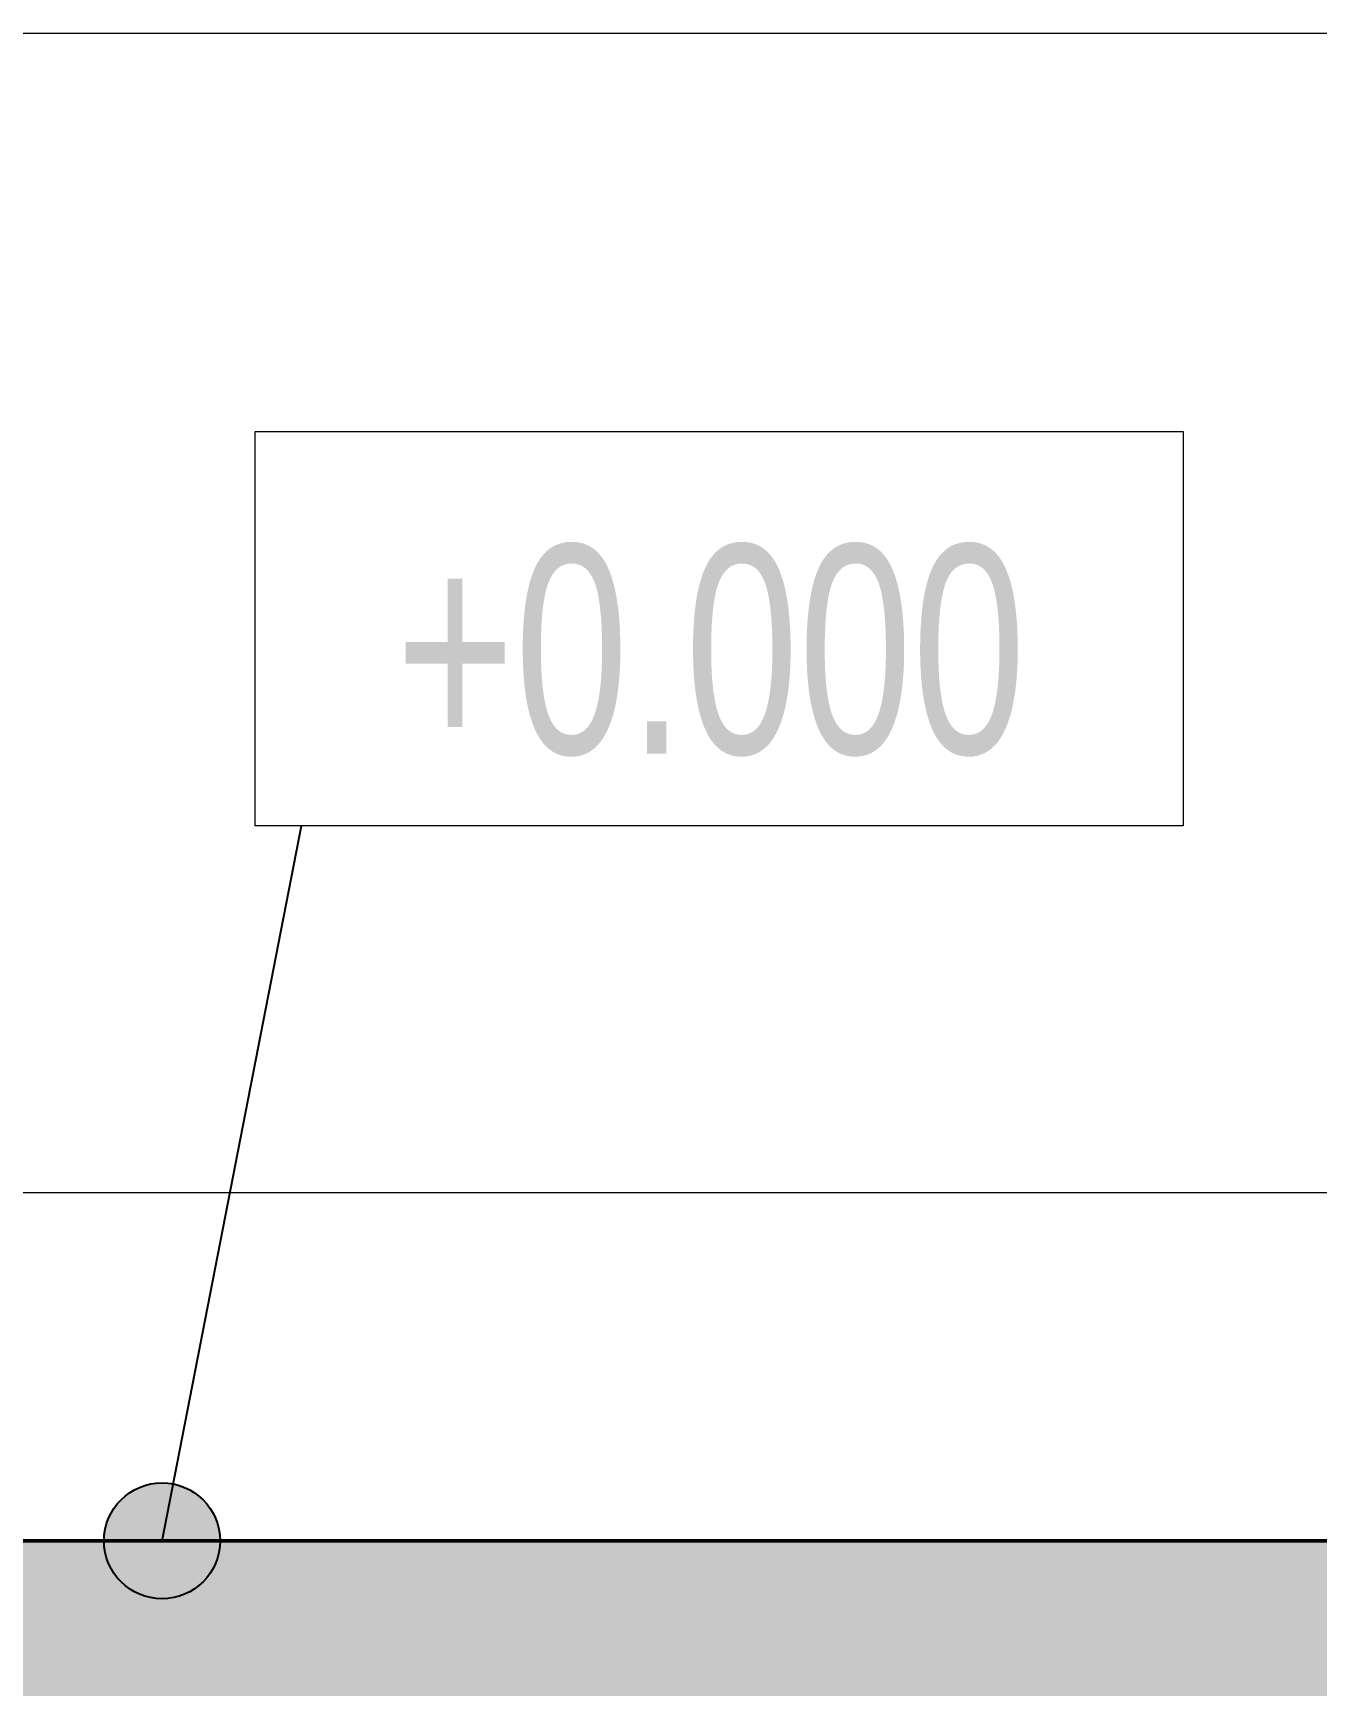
# Model space of a CAD drawing. Header units: millimetres. Extents: x 180139 to 245212, y -4005 to 9345.
# Drawn here: x 182256 to 183363, y -875 to 550 of the extents above; entities that cross this region are included whole.
import ezdxf

# ---------------------------------------------------------------- set-up
doc = ezdxf.new("R2010")
doc.units = ezdxf.units.MM
for name, pattern in [('IMPORT-DASHDOT', [11.176, 8.128, -1.524, 0, -1.524]), ('IMPORT-DASHED _2_', [9.652, 8.128, -1.524]), ('IMPORT-DĚLICÍ2 _2_', [15.875, 6.35, -3.175, 0, -3.175, 0, -3.175]), ('IMPORT-KANVBRDO', [20, 7, -6.5, 0, -6.5]), ('IMPORT-PHANTOM2', [14.732, 8.128, -1.524, 1.016, -1.524, 1.016, -1.524])]:
    doc.linetypes.add(name, pattern=pattern)
for name, color, linetype, lineweight, true_color in [('---1 - PBS PNP-1', 1, 'Continuous', 35, 0xff0000), ('00_pl_deštová voda oblast', 6, 'Continuous', 25, 0xff00ff), ('00_pL_hranice pozemku', 1, 'Continuous', 35, 0xff0000), ('00_pL_katastr', 150, 'Continuous', 9, 0x007fff), ('00_pL_katastr-1', 150, 'Continuous', 35, 0x007fff), ('00_pL_objekt', 1, 'Continuous', 50, 0xff0000), ('212_HK_situace_03_dwg-1', 40, 'Continuous', 9, 0xffbf00), ('hch kanal-3', 6, 'IMPORT-KANVBRDO', 9, 0xff00ff), ('hch oploceni-1', 7, 'IMPORT-DĚLICÍ2 _2_', 9, 0x00a5a5), ('hch teren-1', 7, 'Continuous', 9, 0x00a5a5), ('hch tok-1', 7, 'Continuous', 9, 0x00a5a5), ('hchrozvodi-1', 7, 'IMPORT-DĚLICÍ2 _2_', 9, 0x00a5a5), ('Kóty-1', 3, 'IMPORT-DASHED _2_', 9, 0x00ff00), ('man_ plochy-1', 3, 'IMPORT-DASHED _2_', 9, 0x00ff00), ('Obrys', 2, 'Continuous', 9, 0xffff00), ('Obrys-1', 5, 'Continuous', 9, 0x0000ff), ('Obrys-2', 5, 'IMPORT-DASHDOT', 9, 0x0000ff), ('PDF7_0V_popis-vodovod-ostatní', 9, 'Continuous', 9, 0x808080), ('PDF7_36', 9, 'Continuous', 9, 0x808080), ('PDF7_bod-vyska', 7, 'Continuous', 9, 0x7f5f00), ('PDF7_GASNET PLYN STŘEDOTLAK', 9, 'Continuous', 9, 0x808080), ('PDF7_GASNET PLYN STŘEDOTLAK OCHRANNĚ PÁSMO', 7, 'Continuous', 9, 0xa5a552), ('PDF7_GP Budovy', 7, 'Continuous', 9, 0x260000), ('PDF7_GP Hraniční linie', 7, 'Continuous', 9, 0x0052a5), ('PDF7_GP Kanalizační objekty', 30, 'Continuous', 9, 0xff7f00), ('PDF7_GP Plotové linie', 7, 'Continuous', 9, 0x0052a5), ('PDF7_GP Výšky bodů', 7, 'Continuous', 9, 0x0052a5), ('PDF7_ISS CETIN Nadzemní sítě', 9, 'Continuous', 9, 0x808080), ('PDF7_ISS CETIN Zaměřené a kótované vnitřní STP', 9, 'Continuous', 9, 0x808080), ('PDF7_ISS DEŠŤOVÁ KANALIZACE', 9, 'Continuous', 9, 0x808080), ('PDF7_ISS KRÁLOVÉHRADECKÁ PROVOZNÍ SPLAŠKOVÁ KANALIZACE', 9, 'Continuous', 9, 0x808080), ('PDF7_ISS KRÁLOVÉHRADECKÁ PROVOZNÍ VODOVOD HL ŘAD', 9, 'Continuous', 9, 0x808080), ('PDF7_ISS TECHNICKÉ SLUŽBY HK VO', 9, 'Continuous', 9, 0x808080), ('PDF7_ISS ČEZ DISTRIBUCE NN', 9, 'Continuous', 9, 0x808080), ('PDF7_ISS ČEZ DISTRIBUCE VN PODZEMNÍ', 9, 'Continuous', 9, 0x808080), ('PDF7_Pouchov_726559$0$23700', 7, 'Continuous', 9, 0x52a5a5), ('PDF7_Slezské Předměstí_646971$0$21900', 7, 'Continuous', 9, 0x002600), ('PDF7_Slezské Předměstí_646971$0$23700', 9, 'Continuous', 9, 0x808080), ('zed-1', 5, 'Continuous', 9, 0x0000ff), ('zed-2', 5, 'IMPORT-DASHDOT', 9, 0x0000ff), ('ZTI-DPS-armatury', 200, 'Continuous', 50, 0xbf00ff), ('ZTI-DPS-potr_pozarni-1', 20, 'Continuous', 50, 0xff3f00), ('ZTI-DPS-potr_studena-1', 4, 'Continuous', 50, 0x00ffff)]:
    doc.layers.add(name, color=color, linetype=linetype, lineweight=lineweight, true_color=true_color)
for name, color, linetype, lineweight in [('0-2', 7, 'Continuous', 9), ('00_pL_KOTY', 7, 'Continuous', 9), ('00_pl_rozhrani ploch', 7, 'Continuous', 18), ('00_pL_stavajici objekty', 7, 'Continuous', 50), ('2966-1_navrh dispozice stroju-HK_02_dwg-1', 7, 'Continuous', 9), ('2966-1_navrh dispozice stroju-HK_dwg-1', 7, 'Continuous', 9), ('A-FLOR-1', 7, 'Continuous', 35), ('A-FLOR-PATT-1', 7, 'Continuous', 9), ('A-WALL', 7, 'Continuous', 9), ('G-ANNO-DIMS', 7, 'Continuous', 9), ('G-ANNO-DIMS-1', 7, 'Continuous', 25), ('HK_TEREN_SESAZENI_dwg-1', 7, 'Continuous', 9), ('Kóty', 7, 'Continuous', 9), ('man_ plochy', 7, 'Continuous', 9), ('Obrys-4', 7, 'IMPORT-PHANTOM2', 9), ('PDF4_Geometry', 7, 'Continuous', 9), ('PDF7_ctv-sit', 7, 'Continuous', 9)]:
    doc.layers.add(name, color=color, linetype=linetype, lineweight=lineweight)
doc.styles.add('Arial_2', font='arial.ttf', dxfattribs={"width": 0.7, "height": 180})

# ---------------------------------------------------------------- blocks, each defined once
blk = doc.blocks.new('2966-1_navrh dispozice stroju-HK_dwg-867852-A')
at = {"layer": 'Kóty'}
blk.add_line((181940.7, -750), (198730.7, -750), dxfattribs=at)
at = {"layer": 'Kóty-1'}
blk.add_line((188482.8, -750), (181965.7, -750), dxfattribs=at)
at = {"layer": 'Obrys'}
for p, q in [((203519.7, -750), (180140.5, -750)), ((182165.7, -750), (188282.8, -750))]:
    blk.add_line(p, q, dxfattribs=at)
at = {"layer": 'Obrys-1'}
for p in [(199905.7, -750), (199585.7, -750)]:
    blk.add_line(p, (181365.7, -750), dxfattribs=at)
at = {"layer": 'Obrys-2'}
blk.add_line((180365.7, -750), (192305.7, -750), dxfattribs=at)
blk = doc.blocks.new('2966-1_navrh dispozice stroju-HK_02_dwg_SE1126-904156-A')
at = {"layer": '0-2'}
for p, q in [((183188.8, -750), (183192.8, -750)), ((183192.8, -750), (183198.6, -750)), ((183198.6, -750), (183202.5, -750)), ((183202.5, -750), (183203.5, -750)), ((183203.5, -750), (183212.1, -750)), ((183212.1, -750), (183213.1, -750)), ((183213.1, -750), (183217, -750)), ((183217, -750), (183260.6, -750)), ((183260.6, -750), (183264.5, -750)), ((183264.5, -750), (183265.5, -750)), ((183265.5, -750), (183274.1, -750)), ((183274.1, -750), (183275.1, -750)), ((183275.1, -750), (183279, -750)), ((183279, -750), (183284.8, -750)), ((183284.8, -750), (183288.8, -750))]:
    blk.add_line(p, q, dxfattribs=at)
blk = doc.blocks.new('2966-1_navrh dispozice stroju-HK_02_dwg__X1438-904625-A')
at = {"layer": '0-2'}
for p, q in [((182866.5, -750), (182869.5, -750)), ((182866.5, -750), (182869.5, -750)), ((182866.5, -750), (182869.5, -750)), ((182866.5, -750), (182869.5, -750)), ((182868.9, -750), (182871, -750)), ((182873.4, -750), (182875.5, -750)), ((182877.9, -750), (182880, -750)), ((182882.4, -750), (182884.5, -750)), ((182886.8, -750), (182889, -750)), ((182891.3, -750), (182893.5, -750)), ((182896.8, -750), (182899.8, -750)), ((182898.6, -750), (182901.6, -750)), ((182905.7, -750), (182908.7, -750)), ((182907.5, -750), (182910.5, -750)), ((182914.7, -750), (182917.7, -750)), ((182916.5, -750), (182919.5, -750)), ((182923.7, -750), (182926.7, -750)), ((182925.5, -750), (182928.6, -750)), ((182931.1, -750), (182933.2, -750)), ((182935.6, -750), (182937.7, -750)), ((182940.1, -750), (182942.2, -750)), ((182944.6, -750), (182946.7, -750)), ((182949.1, -750), (182951.2, -750)), ((182953.5, -750), (182955.7, -750)), ((182954.4, -750), (182957.5, -750)), ((182954.5, -750), (182957.5, -750)), ((182954.5, -750), (182957.5, -750)), ((182954.5, -750), (182957.5, -750))]:
    blk.add_line(p, q, dxfattribs=at)
blk = doc.blocks.new('2966-1_navrh dispozice stroju-HK_02_dwg__X1439-904626-A')
at = {"layer": '0-2'}
for p, q in [((182862, -750), (182870, -750)), ((182862, -750), (182866, -750)), ((182862, -750), (182866, -750)), ((182862, -750), (182866, -750)), ((182862, -750), (182866, -750)), ((182862, -750), (182870, -750)), ((182862.2, -750), (182866, -750)), ((182862.4, -750), (182864.1, -750)), ((182862.5, -750), (182866, -750)), ((182863.9, -750), (182867.4, -750)), ((182866, -750), (182869.8, -750)), ((182866, -750), (182869.9, -750)), ((182869.6, -750), (182873.3, -750)), ((182872.4, -750), (182875.7, -750)), ((182874.7, -750), (182878.5, -750)), ((182876.3, -750), (182880.3, -750)), ((182883.5, -750), (182891.5, -750)), ((182885.3, -750), (182888.5, -750)), ((182890.3, -750), (182894.3, -750)), ((182896.5, -750), (182900.5, -750)), ((182899.3, -750), (182903.3, -750)), ((182905.5, -750), (182909.5, -750)), ((182908.3, -750), (182912.3, -750)), ((182914.5, -750), (182918.5, -750)), ((182917.2, -750), (182921.2, -750)), ((182923.4, -750), (182927.4, -750)), ((182926.2, -750), (182930.2, -750)), ((182932.4, -750), (182935.8, -750)), ((182935.8, -750), (182937.2, -750)), ((182937.4, -750), (182941.4, -750)), ((182939.2, -750), (182943.2, -750)), ((182946.4, -750), (182954.4, -750)), ((182947.9, -750), (182950.9, -750)), ((182953.2, -750), (182957.2, -750)), ((182954, -750), (182958, -750)), ((182954, -750), (182958, -750)), ((182954.8, -750), (182958, -750)), ((182955.2, -750), (182958.2, -750)), ((182957.9, -750), (182962, -750)), ((182958, -750), (182961.4, -750)), ((182958, -750), (182962, -750)), ((182958, -750), (182962, -750)), ((182958, -750), (182962, -750)), ((182958, -750), (182962, -750)), ((182958, -750), (182962, -750)), ((182958.6, -750), (182961.9, -750)), ((182960, -750), (182961.4, -750))]:
    blk.add_line(p, q, dxfattribs=at)
blk = doc.blocks.new('2966-1_navrh dispozice stroju-HK_02_dwg-876232-A')
at = {"layer": '0-2'}
for p, q in [((182866, -750), (182862, -750)), ((182865.2, -750), (182862, -750)), ((182865.2, -750), (182862, -750)), ((182865.2, -750), (182862, -750)), ((182865.2, -750), (182862, -750)), ((182866, -750), (182862, -750)), ((182866, -750), (182865.2, -750)), ((182866, -750), (182865.2, -750)), ((182866, -750), (182865.2, -750)), ((182866, -750), (182865.2, -750)), ((182867, -750), (182866, -750)), ((182866.8, -750), (182866, -750)), ((182866.8, -750), (182866, -750)), ((182866.8, -750), (182866, -750)), ((182866.8, -750), (182866, -750)), ((182867, -750), (182866, -750)), ((182866, -750), (182871.8, -750)), ((182871.8, -750), (182866, -750)), ((182867.6, -750), (182866.5, -750)), ((182867.6, -750), (182866.5, -750)), ((182870, -750), (182866.8, -750)), ((182870, -750), (182866.8, -750)), ((182870, -750), (182866.8, -750)), ((182870, -750), (182866.8, -750)), ((182871, -750), (182867, -750)), ((182867, -750), (182871, -750)), ((182867.6, -750), (182891.9, -750)), ((182891.9, -750), (182867.6, -750)), ((182870.6, -750), (182869.5, -750)), ((182870.6, -750), (182869.5, -750)), ((182870.6, -750), (182893.2, -750)), ((182893.2, -750), (182870.6, -750)), ((182872, -750), (182871, -750)), ((182872, -750), (182871, -750)), ((182875.7, -750), (182871.8, -750)), ((182875.7, -750), (182871.8, -750)), ((182875.9, -750), (182872, -750)), ((182875.9, -750), (182872, -750)), ((182886.5, -750), (182875.5, -750)), ((182886.5, -750), (182875.5, -750)), ((182886.5, -750), (182875.5, -750)), ((182886.5, -750), (182875.5, -750)), ((182876.7, -750), (182875.7, -750)), ((182876.7, -750), (182875.7, -750)), ((182886, -750), (182875.9, -750)), ((182875.9, -750), (182886, -750)), ((182885.3, -750), (182876.7, -750)), ((182876.7, -750), (182885.3, -750)), ((182886.2, -750), (182885.3, -750)), ((182886.2, -750), (182885.3, -750)), ((182889.9, -750), (182886, -750)), ((182889.9, -750), (182886, -750)), ((182890.2, -750), (182886.2, -750)), ((182890.2, -750), (182886.2, -750)), ((182890.9, -750), (182889.9, -750)), ((182890.9, -750), (182889.9, -750)), ((182933.8, -750), (182890.2, -750)), ((182890.2, -750), (182933.8, -750)), ((182933, -750), (182890.9, -750)), ((182890.9, -750), (182933, -750)), ((182894.8, -750), (182891.9, -750)), ((182894.8, -750), (182891.9, -750)), ((182896, -750), (182893.2, -750)), ((182896, -750), (182893.2, -750)), ((182894.8, -750), (182929.1, -750)), ((182929.1, -750), (182894.8, -750)), ((182896, -750), (182927.9, -750)), ((182927.9, -750), (182896, -750)), ((182919, -750), (182905, -750)), ((182919, -750), (182905, -750)), ((182919, -750), (182905, -750)), ((182930.7, -750), (182927.9, -750)), ((182930.7, -750), (182927.9, -750)), ((182932, -750), (182929.1, -750)), ((182932, -750), (182929.1, -750)), ((182930.7, -750), (182953.3, -750)), ((182953.3, -750), (182930.7, -750)), ((182956.3, -750), (182932, -750)), ((182932, -750), (182956.3, -750)), ((182934, -750), (182933, -750)), ((182934, -750), (182933, -750)), ((182937.7, -750), (182933.8, -750)), ((182937.7, -750), (182933.8, -750)), ((182937.9, -750), (182934, -750)), ((182937.9, -750), (182934, -750)), ((182948.5, -750), (182937.5, -750)), ((182948.5, -750), (182937.5, -750)), ((182948.5, -750), (182937.5, -750)), ((182948.5, -750), (182937.5, -750)), ((182938.7, -750), (182937.7, -750)), ((182938.7, -750), (182937.7, -750)), ((182948, -750), (182937.9, -750)), ((182937.9, -750), (182948, -750)), ((182947.3, -750), (182938.7, -750)), ((182938.7, -750), (182947.3, -750)), ((182948.2, -750), (182947.3, -750)), ((182948.2, -750), (182947.3, -750)), ((182951.9, -750), (182948, -750)), ((182951.9, -750), (182948, -750)), ((182952.2, -750), (182948.2, -750)), ((182952.2, -750), (182948.2, -750)), ((182952.9, -750), (182951.9, -750)), ((182952.9, -750), (182951.9, -750)), ((182958, -750), (182952.2, -750)), ((182952.2, -750), (182958, -750)), ((182957, -750), (182952.9, -750)), ((182952.9, -750), (182957, -750)), ((182954.5, -750), (182953.3, -750)), ((182954.5, -750), (182953.3, -750)), ((182957.2, -750), (182954, -750)), ((182957.2, -750), (182954, -750)), ((182957.2, -750), (182954, -750)), ((182957.2, -750), (182954, -750)), ((182957.5, -750), (182956.3, -750)), ((182957.5, -750), (182956.3, -750)), ((182958, -750), (182957, -750)), ((182958, -750), (182957, -750)), ((182958, -750), (182957.2, -750)), ((182958, -750), (182957.2, -750)), ((182958, -750), (182957.2, -750)), ((182958, -750), (182957.2, -750)), ((182962, -750), (182958, -750)), ((182958.8, -750), (182958, -750)), ((182958.8, -750), (182958, -750)), ((182958.8, -750), (182958, -750)), ((182958.8, -750), (182958, -750)), ((182962, -750), (182958, -750)), ((182962, -750), (182958.8, -750)), ((182962, -750), (182958.8, -750)), ((182962, -750), (182958.8, -750)), ((182962, -750), (182958.8, -750))]:
    blk.add_line(p, q, dxfattribs=at)
at = {"layer": '0-2', "flags": 128}
for points in [[(182862, -750), (182867, -750), (182957, -750), (182962, -750)], [(182962, -750), (182957, -750), (182867, -750), (182862, -750)]]:
    blk.add_lwpolyline(points, dxfattribs=at)
at = {"layer": 'Kóty'}
blk.add_line((182162.8, -750), (198952.8, -750), dxfattribs=at)
blk.add_line((182162.8, -750), (198952.8, -750), dxfattribs=at)
at = {"layer": 'Kóty-1'}
for p, q in [((188705, -750), (182187.8, -750)), ((182187.8, -750), (188705, -750))]:
    blk.add_line(p, q, dxfattribs=at)
at = {"layer": 'man_ plochy'}
blk.add_line((182387.8, -750), (188505, -750), dxfattribs=at)
at = {"layer": 'man_ plochy-1'}
blk.add_line((188705, -750), (182187.8, -750), dxfattribs=at)
at = {"layer": 'Obrys'}
for p, q in [((180140.5, -750), (203741.8, -750)), ((203741.8, -750), (180140.5, -750)), ((184274.1, -750), (182387.8, -750)), ((182387.8, -750), (188505, -750))]:
    blk.add_line(p, q, dxfattribs=at)
at = {"layer": 'Obrys-1'}
for p, q in [((181587.8, -750), (200127.8, -750)), ((200127.8, -750), (181587.8, -750)), ((199807.8, -750), (181587.8, -750))]:
    blk.add_line(p, q, dxfattribs=at)
at = {"layer": 'Obrys-1', "flags": 128}
blk.add_lwpolyline([(199802.8, -750), (181587.8, -750), (180987.8, -750)], dxfattribs=at)
at = {"layer": 'Obrys-2'}
for p, q in [((180587.8, -750), (192527.8, -750)), ((180587.8, -750), (183267.8, -750)), ((181287.8, -750), (186787.8, -750))]:
    blk.add_line(p, q, dxfattribs=at)
at = {"layer": 'Obrys-4'}
blk.add_line((182912, -750), (184537, -750), dxfattribs=at)
at = {"layer": 'zed-1'}
blk.add_line((181587.8, -750), (200127.8, -750), dxfattribs=at)
at = {"layer": 'zed-1', "flags": 128}
blk.add_lwpolyline([(180987.8, -750), (181587.8, -750), (199807.8, -750)], dxfattribs=at)
at = {"layer": 'zed-2'}
blk.add_line((180587.8, -750), (192527.8, -750), dxfattribs=at)
for name in ['2966-1_navrh dispozice stroju-HK_02_dwg__X1439-904626-A', '2966-1_navrh dispozice stroju-HK_02_dwg__X1438-904625-A', '2966-1_navrh dispozice stroju-HK_02_dwg_SE1126-904156-A']:
    blk.add_blockref(name, (0, 0))
blk = doc.blocks.new('212_HK_situace_03_dwg__U44-904827-A')
at = {"layer": 'ZTI-DPS-armatury'}
blk.add_hatch(color=256, dxfattribs=at).paths.add_polyline_path([(182621.8, -750), (182482.1, -750), (182622.2, -750)])
for p, q in [((181522.3, -750), (181447.3, -750)), ((181459.4, -750), (181509.4, -750)), ((181484.7, -750), (181484.4, -750)), ((181522.3, -750), (181747.3, -750)), ((181660.3, -750), (181683.3, -750)), ((182032.3, -750), (181922.3, -750)), ((182032.3, -750), (182132.3, -750)), ((182039, -750), (182065.3, -750)), ((182207.3, -750), (182307.3, -750)), ((182382.3, -750), (182307.3, -750)), ((182319.4, -750), (182369.4, -750)), ((182344.6, -750), (182344.4, -750)), ((182371.8, -750), (182407.3, -750)), ((182382.3, -750), (182482.3, -750)), ((182621.8, -750), (182482.1, -750)), ((182482.1, -750), (182622.2, -750)), ((182552.2, -750), (182722, -750)), ((182622.2, -750), (182621.8, -750)), ((182797, -750), (182722, -750)), ((182734.1, -750), (182784.1, -750)), ((182759.3, -750), (182759.1, -750)), ((182786.5, -750), (182822, -750))]:
    blk.add_line(p, q, dxfattribs=at)
at = {"layer": 'ZTI-DPS-armatury', "flags": 128}
for points in [[(181622.3, -750), (181660.3, -750), (181637.2, -750)], [(181822.3, -750), (181747.2, -750), (181747.5, -750), (181822.3, -750), (181922.3, -750)], [(181889.3, -750), (182065.3, -750), (182021.2, -750)], [(182622.2, -750), (182482.1, -750), (182621.8, -750), (182622.2, -750), (182482.5, -750), (182482.1, -750)]]:
    blk.add_lwpolyline(points, dxfattribs=at)
blk.add_lwpolyline([(182207.5, -750), (182207.2, -750), (182132.3, -750)], close=True, dxfattribs=at)
blk = doc.blocks.new('212_HK_situace_03_dwg-886969-A')
at = {"layer": '---1 - PBS PNP-1'}
blk.add_line((184098, -750), (180418.4, -750), dxfattribs=at)
at = {"layer": '00_pl_deštová voda oblast'}
for p, q in [((180140.5, -750), (184243.1, -750)), ((200043.4, -750), (180549.2, -750)), ((180557.3, -750), (200147.3, -750))]:
    blk.add_line(p, q, dxfattribs=at)
at = {"layer": '00_pl_deštová voda oblast', "flags": 128}
blk.add_lwpolyline([(200045.5, -750), (200045.1, -750), (180445.2, -750)], dxfattribs=at)
at = {"layer": '00_pL_hranice pozemku', "flags": 128}
blk.add_lwpolyline([(180140.5, -750), (190825.3, -750), (190825.2, -750), (200517.2, -750), (200432.6, -750), (204645.4, -750)], dxfattribs=at)
at = {"layer": '00_pL_katastr'}
blk.add_line((180140.5, -750), (187547.7, -750), dxfattribs=at)
at = {"layer": '00_pL_katastr', "flags": 128}
blk.add_lwpolyline([(180140.5, -750), (184793.1, -750), (182600.5, -750), (180140.5, -750)], dxfattribs=at)
blk.add_lwpolyline([(184793.1, -750), (200400.1, -750), (198207.5, -750), (182600.5, -750)], close=True, dxfattribs=at)
at = {"layer": '00_pL_katastr-1'}
for p, q in [((180140.5, -750), (204645.4, -750)), ((180140.5, -750), (204645.4, -750)), ((180140.5, -750), (204645.4, -750)), ((204645.4, -750), (180140.5, -750)), ((180140.5, -750), (194306.1, -750)), ((180140.5, -750), (191144.3, -750)), ((204645.4, -750), (180140.5, -750)), ((184245.8, -750), (180140.5, -750))]:
    blk.add_line(p, q, dxfattribs=at)
at = {"layer": '00_pL_katastr-1', "flags": 128}
for points in [[(180140.5, -750), (180387, -750), (190827.9, -750), (199063.2, -750), (204645.4, -750)], [(180140.5, -750), (183088.2, -750), (185047, -750), (184719.3, -750), (181494.6, -750)], [(180140.5, -750), (189670, -750), (187547.7, -750), (203518.5, -750), (196394.9, -750), (180140.5, -750)], [(204645.4, -750), (186983.6, -750), (187223.2, -750), (180140.5, -750)], [(180140.5, -750), (185852.7, -750), (188324, -750), (200935.3, -750), (204645.4, -750)], [(180140.5, -750), (194666.6, -750), (198047.6, -750), (202800.4, -750), (196394.9, -750), (196349.3, -750), (193555.8, -750), (180140.5, -750)], [(180140.5, -750), (185608.4, -750), (190751.4, -750), (190749.7, -750), (194726.1, -750), (196002.9, -750), (200511.7, -750), (200463.8, -750), (200417.6, -750), (204645.4, -750)]]:
    blk.add_lwpolyline(points, dxfattribs=at)
blk.add_lwpolyline([(195945.8, -750), (182563.5, -750), (182545.9, -750), (195925.9, -750)], close=True, dxfattribs=at)
at = {"layer": '00_pL_KOTY', "flags": 128}
for points in [[(180140.5, -750), (181006.2, -750), (182550.8, -750), (180140.5, -750)], [(181213.3, -750), (184453.4, -750), (183700.3, -750)]]:
    blk.add_lwpolyline(points, dxfattribs=at)
at = {"layer": '00_pL_objekt', "flags": 128}
blk.add_lwpolyline([(200150.6, -750), (200158.4, -750), (180848.5, -750)], dxfattribs=at)
at = {"layer": '00_pl_rozhrani ploch'}
blk.add_line((180140.5, -750), (184878.1, -750), dxfattribs=at)
at = {"layer": '00_pL_stavajici objekty'}
blk.add_line((180140.5, -750), (204645.4, -750), dxfattribs=at)
at = {"layer": '00_pL_stavajici objekty', "flags": 128}
for points in [[(204645.4, -750), (186930.3, -750), (187170, -750), (180140.5, -750)], [(184775.6, -750), (185106.2, -750), (183178.7, -750), (180140.5, -750)], [(180140.5, -750), (181585.2, -750), (184775.6, -750)]]:
    blk.add_lwpolyline(points, dxfattribs=at)
blk.add_lwpolyline([(195918, -750), (182558.4, -750), (182570, -750), (195929.6, -750)], close=True, dxfattribs=at)
at = {"layer": 'PDF4_Geometry'}
for p, q in [((204645.4, -750), (180140.5, -750)), ((180140.5, -750), (204645.4, -750)), ((180140.5, -750), (204645.4, -750)), ((180140.5, -750), (194252.8, -750)), ((180140.5, -750), (191091, -750)), ((204645.4, -750), (180140.5, -750)), ((184192.5, -750), (180140.5, -750))]:
    blk.add_line(p, q, dxfattribs=at)
at = {"layer": 'PDF4_Geometry', "flags": 128}
for points in [[(180140.5, -750), (187494.4, -750), (203465.2, -750), (196341.6, -750), (180140.5, -750)], [(180140.5, -750), (189616.7, -750), (187494.4, -750)], [(180140.5, -750), (193502.6, -750), (196296, -750), (196341.6, -750), (202747.1, -750), (197994.3, -750), (194613.3, -750), (180140.5, -750)], [(180140.5, -750), (184739.8, -750), (182547.2, -750), (180140.5, -750)]]:
    blk.add_lwpolyline(points, dxfattribs=at)
blk.add_lwpolyline([(184739.8, -750), (200346.9, -750), (198154.3, -750), (182547.2, -750)], close=True, dxfattribs=at)
at = {"layer": 'PDF7_0V_popis-vodovod-ostatní', "flags": 128}
blk.add_lwpolyline([(191220.8, -750), (191221.4, -750), (180140.5, -750)], dxfattribs=at)
at = {"layer": 'PDF7_36', "flags": 128}
blk.add_lwpolyline([(180633.6, -750), (182561.2, -750)], close=True, dxfattribs=at)
at = {"layer": 'PDF7_bod-vyska', "flags": 128}
for points in [[(182317.5, -750), (181852.1, -750), (181852.3, -750), (182250.9, -750)], [(183048.1, -750), (182782.3, -750), (182915.4, -750), (182981.8, -750), (183048.2, -750), (183181.2, -750), (183314.1, -750), (183380.6, -750), (183447.1, -750), (183447.1, -750), (183447.1, -750), (183380.7, -750), (183314.2, -750), (183181.3, -750), (183114.9, -750), (183048.4, -750)]]:
    blk.add_lwpolyline(points, dxfattribs=at)
at = {"layer": 'PDF7_ctv-sit'}
for p, q in [((181321.3, -750), (182849.6, -750)), ((181453.8, -750), (182717.1, -750))]:
    blk.add_line(p, q, dxfattribs=at)
at = {"layer": 'PDF7_GASNET PLYN STŘEDOTLAK', "flags": 128}
for points in [[(182385.3, -750), (182185.9, -750), (182186, -750), (181787.2, -750), (181787.1, -750), (181587.7, -750), (181787.1, -750), (181787.2, -750), (182186, -750), (182185.9, -750)], [(182586.9, -750), (183384.5, -750)], [(183581.7, -750), (182784.1, -750)]]:
    blk.add_lwpolyline(points, close=True, dxfattribs=at)
at = {"layer": 'PDF7_GASNET PLYN STŘEDOTLAK OCHRANNĚ PÁSMO', "flags": 128}
for points in [[(182387.1, -750), (182121.3, -750)], [(182121.9, -750), (182321.3, -750)], [(182186.3, -750), (182385.7, -750)], [(182517.9, -750), (182318.5, -750)], [(182387.8, -750), (182653.7, -750)], [(182653, -750), (182453.6, -750)], [(182518.6, -750), (182718, -750)], [(182783.8, -750), (182584.4, -750)], [(182720.1, -750), (182919.5, -750)], [(182784.4, -750), (182983.8, -750)], [(182985.3, -750), (182785.9, -750)], [(183116.1, -750), (182916.7, -750)], [(183251.2, -750), (183051.8, -750)], [(183052.4, -750), (183251.8, -750)], [(183116.8, -750), (183316.2, -750)], [(183382, -750), (183182.6, -750)], [(183318.3, -750), (183517.7, -750)]]:
    blk.add_lwpolyline(points, close=True, dxfattribs=at)
at = {"layer": 'PDF7_GP Budovy', "flags": 128}
blk.add_lwpolyline([(180140.5, -750), (184775.6, -750), (185106.2, -750), (180140.5, -750)], dxfattribs=at)
blk.add_lwpolyline([(182570, -750), (182558.4, -750), (195918, -750), (195929.6, -750)], close=True, dxfattribs=at)
at = {"layer": 'PDF7_GP Hraniční linie'}
blk.add_line((182368.7, -750), (180140.5, -750), dxfattribs=at)
at = {"layer": 'PDF7_GP Hraniční linie', "flags": 128}
for points in [[(180140.5, -750), (183311, -750), (183708.9, -750), (185038.2, -750), (182311.2, -750), (180140.5, -750)], [(204645.4, -750), (189170.9, -750), (180140.5, -750)], [(180140.5, -750), (189500.9, -750), (204645.4, -750)], [(180140.5, -750), (181523.7, -750), (185377.2, -750), (185708.1, -750), (184644.6, -750), (184577.5, -750)], [(180140.5, -750), (182504.3, -750), (182570, -750)], [(180140.5, -750), (181452.5, -750), (184378.1, -750)], [(180140.5, -750), (185267, -750), (191581.5, -750), (200953.1, -750), (204645.4, -750)], [(182558.4, -750), (182691.3, -750), (182624.6, -750), (184552.1, -750), (184552.4, -750)]]:
    blk.add_lwpolyline(points, dxfattribs=at)
at = {"layer": 'PDF7_GP Kanalizační objekty'}
blk.add_line((182358.3, -750), (181893, -750), dxfattribs=at)
at = {"layer": 'PDF7_GP Plotové linie'}
blk.add_line((185640.9, -750), (180140.6, -750), dxfattribs=at)
at = {"layer": 'PDF7_GP Výšky bodů', "flags": 128}
for points in [[(181971.9, -750), (182104.8, -750), (182104.9, -750), (182171.3, -750), (182237.8, -750), (182237.8, -750), (182304.3, -750), (182304.3, -750), (182304.3, -750), (182237.9, -750), (182171.4, -750), (182104.9, -750)], [(182026.3, -750), (182159.2, -750), (182292.2, -750)], [(182302.1, -750), (182036.2, -750), (182102.7, -750), (182235.6, -750)], [(182092.9, -750), (182225.8, -750), (182225.9, -750), (182292.4, -750), (182358.8, -750), (182425.3, -750), (182425.3, -750), (182425.3, -750), (182358.9, -750), (182292.4, -750)], [(182298.4, -750), (182098.9, -750), (182099, -750), (182298.3, -750)], [(182368.8, -750), (182102.8, -750), (182169.4, -750), (182302.3, -750)], [(182162.5, -750), (182228.9, -750), (182228.9, -750), (182428.4, -750)], [(182432.3, -750), (182166.4, -750), (182232.9, -750), (182365.8, -750)], [(182432.5, -750), (182166.5, -750), (182233.1, -750), (182366, -750)], [(182238.1, -750), (182171.6, -750), (182171.6, -750), (182238, -750), (182304.5, -750), (182304.5, -750), (182371, -750), (182371, -750), (182371, -750), (182371.1, -750), (182570.5, -750)], [(182437.9, -750), (182171.9, -750), (182238.5, -750), (182437.9, -750)], [(182425.6, -750), (182226.1, -750), (182226.2, -750), (182425.6, -750)], [(182432, -750), (182232.5, -750), (182299.1, -750), (182432, -750)], [(182233.7, -750), (182233.7, -750), (182233.7, -750), (182300.2, -750), (182366.6, -750), (182366.7, -750), (182433.1, -750), (182433.2, -750), (182566.1, -750)], [(182236.9, -750), (182369.8, -750), (182502.9, -750)], [(182358.5, -750), (182292.1, -750), (182358.6, -750), (182358.6, -750), (182425, -750), (182425, -750), (182491.5, -750), (182558, -750), (182558, -750), (182624.5, -750), (182624.5, -750), (182558, -750), (182491.6, -750), (182425.1, -750)], [(182558.1, -750), (182292.1, -750), (182358.7, -750), (182491.6, -750)], [(182292.4, -750), (182425.3, -750), (182425.3, -750), (182491.8, -750), (182558.3, -750), (182558.3, -750), (182624.7, -750), (182624.8, -750), (182624.8, -750), (182558.3, -750), (182491.9, -750), (182491.9, -750)], [(182503.7, -750), (182304.2, -750), (182304.3, -750), (182503.6, -750)], [(182368.4, -750), (182501.3, -750), (182634.4, -750)], [(182377.6, -750), (182377.6, -750), (182377.6, -750), (182444.1, -750), (182510.5, -750), (182510.6, -750), (182577, -750), (182577.1, -750), (182710, -750)], [(182624.7, -750), (182425.2, -750), (182425.3, -750), (182624.6, -750)], [(182431.1, -750), (182564, -750), (182697.1, -750)], [(182435.1, -750), (182568, -750), (182701, -750)], [(182436.3, -750), (182569.2, -750), (182635.7, -750), (182702.2, -750), (182768.6, -750), (182768.6, -750), (182768.7, -750), (182768.7, -750), (182702.2, -750), (182635.8, -750)], [(182624.6, -750), (182491.7, -750), (182624.7, -750), (182624.7, -750), (182691.1, -750), (182757.6, -750), (182824.1, -750), (182890.6, -750), (182890.6, -750), (182824.1, -750), (182757.7, -750), (182691.2, -750)], [(182498.8, -750), (182631.7, -750), (182764.7, -750)], [(182558.4, -750), (182691.3, -750), (182824.3, -750)], [(182564.8, -750), (182697.7, -750), (182830.7, -750)], [(182569.9, -750), (182769.3, -750), (182902.3, -750)], [(182703.6, -750), (182637.1, -750), (182570.7, -750), (182570.7, -750), (182637.2, -750), (182703.7, -750), (182770.1, -750), (182770.2, -750), (182836.6, -750), (182903.1, -750), (182903, -750), (182836.6, -750), (182770.1, -750), (182703.6, -750), (182637.2, -750), (182637.2, -750), (182703.7, -750)], [(182776.3, -750), (182776.4, -750), (182776.4, -750), (182776.4, -750), (182709.9, -750), (182643.5, -750), (182643.5, -750), (182577, -750), (182577, -750), (182577, -750), (182643.4, -750), (182709.9, -750), (182776.3, -750), (182842.8, -750), (182842.9, -750), (182909.4, -750), (182842.9, -750), (182842.9, -750), (182776.5, -750), (182776.4, -750)], [(182630.5, -750), (182763.4, -750), (182829.9, -750), (182896.4, -750), (182962.8, -750), (182962.9, -750), (182962.9, -750), (182962.9, -750), (182896.4, -750), (182830, -750)], [(182646.4, -750), (182779.3, -750), (182845.9, -750), (182912.3, -750), (182978.8, -750), (182978.8, -750), (182978.8, -750), (182978.9, -750), (182912.4, -750), (182845.9, -750)], [(182691, -750), (182890.3, -750), (183023.4, -750)], [(182700.9, -750), (182700.9, -750), (182700.8, -750), (182767.3, -750), (182833.8, -750), (182833.8, -750), (182900.3, -750), (182900.3, -750), (182900.4, -750), (183033.3, -750)], [(182764.1, -750), (182897, -750), (182963.5, -750), (183030, -750), (183096.5, -750), (183096.5, -750), (183096.5, -750), (183096.5, -750), (183030.1, -750), (182963.6, -750)], [(182764.4, -750), (182897.3, -750), (182897.4, -750), (182963.8, -750), (183030.3, -750), (183030.3, -750), (183096.8, -750), (183030.3, -750), (182963.9, -750), (182897.4, -750)], [(182831, -750), (182764.6, -750), (182831.1, -750), (182831.1, -750), (182897.5, -750), (182964, -750), (183030.5, -750), (183096.9, -750), (183097, -750), (183030.5, -750), (182964.1, -750), (182897.6, -750)], [(183090.1, -750), (182890.6, -750), (182890.7, -750), (183090, -750)], [(183089.7, -750), (182956.7, -750), (183089.7, -750), (183089.7, -750), (183089.7, -750), (183156.2, -750), (183222.6, -750), (183289.1, -750), (183289.1, -750), (183289.2, -750), (183222.7, -750), (183156.3, -750), (183156.2, -750)], [(183244.7, -750), (182978.7, -750), (183045.3, -750), (183178.1, -750)], [(183110.8, -750), (183243.7, -750), (183243.7, -750), (183310.2, -750), (183376.7, -750), (183443.1, -750), (183443.1, -750), (183443.2, -750), (183376.7, -750), (183310.3, -750), (183310.2, -750)], [(183181.6, -750), (183314.5, -750), (183314.5, -750), (183381, -750), (183447.4, -750), (183447.5, -750), (183513.9, -750), (183513.9, -750), (183514, -750), (183514, -750), (183447.5, -750), (183381.1, -750)], [(183222.7, -750), (183222.7, -750), (183222.7, -750), (183289.1, -750), (183355.6, -750), (183355.6, -750), (183422.1, -750), (183422.1, -750), (183422.2, -750), (183555.1, -750)], [(183355.8, -750), (183488.7, -750), (183488.8, -750), (183555.2, -750), (183621.7, -750), (183621.7, -750), (183688.2, -750), (183688.2, -750), (183688.2, -750), (183621.8, -750), (183555.3, -750), (183555.3, -750)]]:
    blk.add_lwpolyline(points, dxfattribs=at)
for points in [[(182235.8, -750), (182235.8, -750), (182235.8, -750), (182302.3, -750), (182302.3, -750), (182368.8, -750), (182435.3, -750), (182501.7, -750), (182501.7, -750), (182501.7, -750), (182501.7, -750), (182435.2, -750), (182368.7, -750), (182302.2, -750)], [(182565, -750), (182498.6, -750), (182565.1, -750), (182631.6, -750), (182698, -750), (182764.5, -750), (182831, -750), (182831, -750), (182897.5, -750), (182831, -750), (182764.5, -750), (182698.1, -750), (182631.6, -750), (182631.6, -750), (182698, -750), (182698, -750), (182698, -750), (182631.5, -750)], [(182634.2, -750), (182634.2, -750), (182634.2, -750), (182700.7, -750), (182700.7, -750), (182767.2, -750), (182833.7, -750), (182900.2, -750), (182966.6, -750), (182900.1, -750), (182900.1, -750), (182833.6, -750), (182767.1, -750), (182700.7, -750)], [(182836.5, -750), (182770, -750), (182836.5, -750), (182903, -750), (182969.4, -750), (183035.9, -750), (183102.4, -750), (183102.4, -750), (183102.4, -750), (183036, -750), (182969.5, -750), (182903, -750), (182903, -750), (182903, -750), (182969.4, -750), (182969.4, -750), (182902.9, -750), (182902.9, -750)], [(182902.2, -750), (182902.2, -750), (182902.3, -750), (182968.7, -750), (183035.2, -750), (183101.7, -750), (183168.2, -750), (183168.1, -750), (183168.1, -750), (183101.6, -750), (183035.1, -750), (182968.6, -750)], [(183023.3, -750), (182956.9, -750), (183023.3, -750), (183023.4, -750), (183089.9, -750), (183156.3, -750), (183222.8, -750), (183289.3, -750), (183289.3, -750), (183289.2, -750), (183222.8, -750), (183222.7, -750), (183156.3, -750), (183089.8, -750)]]:
    blk.add_lwpolyline(points, close=True, dxfattribs=at)
at = {"layer": 'PDF7_ISS CETIN Nadzemní sítě'}
for p, q in [((182841.9, -750), (182698.1, -750)), ((182698.1, -750), (182841.9, -750)), ((182985.8, -750), (182841.9, -750)), ((182841.9, -750), (182985.8, -750))]:
    blk.add_line(p, q, dxfattribs=at)
at = {"layer": 'PDF7_ISS CETIN Nadzemní sítě', "flags": 128}
for points in [[(182314.2, -750), (182048.5, -750)], [(182314.1, -750), (182646.3, -750)], [(182646.2, -750), (182911.9, -750)], [(183111.4, -750), (182845.7, -750)], [(183111.3, -750), (183443.5, -750)]]:
    blk.add_lwpolyline(points, close=True, dxfattribs=at)
at = {"layer": 'PDF7_ISS CETIN Zaměřené a kótované vnitřní STP'}
for p, q in [((182680.6, -750), (182403.3, -750)), ((182403.3, -750), (182680.6, -750)), ((182940.6, -750), (182663.2, -750)), ((182663.2, -750), (182940.6, -750)), ((182980.9, -750), (182706.6, -750)), ((182980.9, -750), (182706.6, -750)), ((182980.9, -750), (182706.6, -750)), ((182706.6, -750), (182980.9, -750)), ((183235.9, -750), (182961.6, -750)), ((183235.9, -750), (182961.6, -750)), ((183235.9, -750), (182961.6, -750)), ((182961.6, -750), (183235.9, -750))]:
    blk.add_line(p, q, dxfattribs=at)
at = {"layer": 'PDF7_ISS CETIN Zaměřené a kótované vnitřní STP', "flags": 128}
for points in [[(181986, -750), (182584.1, -750), (181986, -750), (182584.1, -750)], [(183780.3, -750), (183182.1, -750)]]:
    blk.add_lwpolyline(points, close=True, dxfattribs=at)
at = {"layer": 'PDF7_ISS DEŠŤOVÁ KANALIZACE'}
for p, q in [((182350.4, -750), (181353.4, -750)), ((182907.7, -750), (182606.6, -750)), ((183748.6, -750), (183083.6, -750))]:
    blk.add_line(p, q, dxfattribs=at)
at = {"layer": 'PDF7_ISS DEŠŤOVÁ KANALIZACE', "flags": 128}
for points in [[(182152.7, -750), (182485.2, -750), (182751.1, -750)], [(182485.2, -750), (182551.6, -750), (182751.1, -750)]]:
    blk.add_lwpolyline(points, dxfattribs=at)
at = {"layer": 'PDF7_ISS KRÁLOVÉHRADECKÁ PROVOZNÍ SPLAŠKOVÁ KANALIZACE'}
for p, q in [((182746.5, -750), (182646.4, -750)), ((182646.4, -750), (182746.5, -750)), ((183211.8, -750), (183111.7, -750)), ((183111.7, -750), (183211.8, -750))]:
    blk.add_line(p, q, dxfattribs=at)
at = {"layer": 'PDF7_ISS KRÁLOVÉHRADECKÁ PROVOZNÍ SPLAŠKOVÁ KANALIZACE', "flags": 128}
blk.add_lwpolyline([(182392.2, -750), (182857.5, -750), (183123.3, -750), (182857.5, -750)], close=True, dxfattribs=at)
at = {"layer": 'PDF7_ISS KRÁLOVÉHRADECKÁ PROVOZNÍ VODOVOD HL ŘAD'}
for p, q in [((182503.3, -750), (182312, -750)), ((182312, -750), (182503.3, -750))]:
    blk.add_line(p, q, dxfattribs=at)
at = {"layer": 'PDF7_ISS KRÁLOVÉHRADECKÁ PROVOZNÍ VODOVOD HL ŘAD', "flags": 128}
for points in [[(182983.4, -750), (183182.9, -750), (182784.1, -750), (182385.3, -750), (182784.1, -750), (183182.9, -750)], [(182983.5, -750), (183182.9, -750)]]:
    blk.add_lwpolyline(points, close=True, dxfattribs=at)
at = {"layer": 'PDF7_ISS TECHNICKÉ SLUŽBY HK VO', "flags": 128}
blk.add_lwpolyline([(183651.7, -750), (181857.1, -750)], close=True, dxfattribs=at)
at = {"layer": 'PDF7_ISS ČEZ DISTRIBUCE NN', "flags": 128}
blk.add_lwpolyline([(183184.5, -750), (182453.6, -750), (183184.5, -750), (182453.6, -750)], close=True, dxfattribs=at)
at = {"layer": 'PDF7_ISS ČEZ DISTRIBUCE VN PODZEMNÍ', "flags": 128}
for points in [[(182393.3, -750), (182459.7, -750), (182127.4, -750), (181861.5, -750), (181861.6, -750), (181795.1, -750), (181861.6, -750), (181861.5, -750), (182127.4, -750), (182459.7, -750)], [(182526.4, -750), (182659.2, -750), (182260.5, -750), (182061, -750), (182061.1, -750), (181928.1, -750), (182061.1, -750), (182061, -750), (182260.5, -750), (182659.2, -750)], [(182260.3, -750), (182393.3, -750)], [(182260.4, -750), (182393.3, -750), (182459.7, -750), (182393.2, -750), (182459.7, -750), (182393.3, -750)], [(182393.4, -750), (182526.3, -750), (182659.2, -750), (182526.3, -750), (182659.2, -750), (182526.3, -750)], [(182393.4, -750), (182526.3, -750)], [(184320.8, -750), (183523.2, -750), (182925, -750), (183523.2, -750)], [(183922.1, -750), (183058, -750)]]:
    blk.add_lwpolyline(points, close=True, dxfattribs=at)
at = {"layer": 'PDF7_Pouchov_726559$0$23700', "flags": 128}
for points in [[(180140.5, -750), (181861.2, -750), (197746.4, -750), (204645.4, -750)], [(204645.4, -750), (197746.3, -750), (181861, -750), (180140.5, -750)]]:
    blk.add_lwpolyline(points, dxfattribs=at)
at = {"layer": 'PDF7_Slezské Předměstí_646971$0$21900'}
for p, q in [((180140.5, -750), (204645.4, -750)), ((204645.4, -750), (180140.5, -750)), ((204645.4, -750), (180140.5, -750))]:
    blk.add_line(p, q, dxfattribs=at)
at = {"layer": 'PDF7_Slezské Předměstí_646971$0$21900', "flags": 128}
for points in [[(204645.4, -750), (201004.4, -750), (188442.4, -750), (185916.7, -750), (180140.5, -750)], [(196069.6, -750), (194808.3, -750), (190825.2, -750), (190825.3, -750), (185707.5, -750), (180140.5, -750)], [(180140.5, -750), (180460.4, -750), (190895.5, -750)], [(180140.5, -750), (187315.3, -750), (187116.5, -750), (204645.4, -750)]]:
    blk.add_lwpolyline(points, dxfattribs=at)
at = {"layer": 'PDF7_Slezské Předměstí_646971$0$23700', "flags": 128}
for points in [[(180140.5, -750), (184312.2, -750), (190825.8, -750), (190825.7, -750), (184245.6, -750), (180140.5, -750)], [(180140.5, -750), (181920.4, -750), (190826.8, -750), (190826.1, -750), (181720.3, -750), (180140.5, -750)]]:
    blk.add_lwpolyline(points, dxfattribs=at)
at = {"layer": 'ZTI-DPS-potr_pozarni-1'}
blk.add_line((199175.4, -750), (182856.9, -750), dxfattribs=at)
at = {"layer": 'ZTI-DPS-potr_studena-1', "flags": 128}
blk.add_lwpolyline([(182797, -750), (182860.3, -750), (182860.3, -750), (180968.4, -750), (180968.3, -750), (181107.5, -750)], dxfattribs=at)
blk.add_blockref('212_HK_situace_03_dwg__U44-904827-A', (0, 0))
blk = doc.blocks.new('HK_TEREN_SESAZENI_dwg_fgvzhj-918100-A')
at = {"layer": 'hch kanal-3'}
for p in [(188864.3, -750), (195151.6, -750)]:
    blk.add_line(p, (180140.5, -750), dxfattribs=at)
at = {"layer": 'hch oploceni-1'}
blk.add_line((194295.2, -750), (180140.5, -750), dxfattribs=at)
at = {"layer": 'hch teren-1'}
for p, q in [((184977.4, -750), (181405.3, -750)), ((185238.4, -750), (181406.5, -750))]:
    blk.add_line(p, q, dxfattribs=at)
at = {"layer": 'hch teren-1', "flags": 128}
blk.add_lwpolyline([(180140.5, -750), (183427.2, -750), (183380.8, -750), (188478.7, -750)], dxfattribs=at)
at = {"layer": 'hch tok-1', "flags": 128}
blk.add_lwpolyline([(180140.5, -750), (182582.8, -750)], close=True, dxfattribs=at)
at = {"layer": 'hchrozvodi-1', "flags": 128}
blk.add_lwpolyline([(180140.5, -750), (185011.5, -750), (188870.3, -750), (195484.4, -750)], dxfattribs=at)
blk = doc.blocks.new('HK_TEREN_SESAZENI_dwg-918098-A')
blk.add_blockref('HK_TEREN_SESAZENI_dwg_fgvzhj-918100-A', (0, 0))
blk = doc.blocks.new('Výškové kóty - Výšková kóta - Základová-780896-A')
at = {"layer": 'G-ANNO-DIMS'}
for p, q in [((182447.4, -133.5), (182447.4, 206.5)), ((182447.4, 206.5), (183247.4, 206.5)), ((183247.4, 206.5), (183247.4, -133.5)), ((183247.4, -133.5), (182447.4, -133.5))]:
    blk.add_line(p, q, dxfattribs=at)

msp = doc.modelspace()

# ---------------------------------------------------------------- hatches: boundary and pattern name
at = {"layer": 'A-FLOR-PATT-1'}
h = msp.add_hatch(dxfattribs=at)
h.set_pattern_fill('FP_4', color=256, angle=-315, style=0, pattern_type=2)
h.set_pattern_definition([(225, (190486.94, -750), (176.777, -176.777), []), (225, (190309.94, -750), (176.777, -176.777), [100, -50, 10, -50])])
h.paths.add_polyline_path([(181567.2, -950), (181567.2, -947), (181667.5, -947), (181667.5, -950), (199608.2, -950), (199608.2, -750), (181365.7, -750), (181365.7, -950), (181564.6, -950)])
at = {"layer": 'G-ANNO-DIMS-1'}
h = msp.add_hatch(color=256, dxfattribs=at)
edge = h.paths.add_edge_path()
edge.add_arc((182367.1, -750), 50, 0, 360)

# ---------------------------------------------------------------- linework, layer by layer
at = {"layer": 'A-FLOR-1'}
msp.add_line((199608.2, -750), (181365.7, -750), dxfattribs=at)
at = {"layer": 'A-WALL'}
for p, q in [((181518.7, 550), (183835.7, 550)), ((183988.2, -450), (181415.7, -450))]:
    msp.add_line(p, q, dxfattribs=at)
at = {"layer": 'G-ANNO-DIMS-1'}
msp.add_line((182367.1, -750), (182487.4, -133.5), dxfattribs=at)
msp.add_circle((182367.1, -750), 50, dxfattribs=at)

# ---------------------------------------------------------------- block references
at = {"layer": '212_HK_situace_03_dwg-1'}
msp.add_blockref('212_HK_situace_03_dwg-886969-A', (0, 0), dxfattribs=at)
at = {"layer": '2966-1_navrh dispozice stroju-HK_02_dwg-1'}
msp.add_blockref('2966-1_navrh dispozice stroju-HK_02_dwg-876232-A', (0, 0), dxfattribs=at)
at = {"layer": '2966-1_navrh dispozice stroju-HK_dwg-1'}
msp.add_blockref('2966-1_navrh dispozice stroju-HK_dwg-867852-A', (0, 0), dxfattribs=at)
at = {"layer": 'G-ANNO-DIMS'}
msp.add_blockref('Výškové kóty - Výšková kóta - Základová-780896-A', (0, 0), dxfattribs=at)
at = {"layer": 'HK_TEREN_SESAZENI_dwg-1'}
msp.add_blockref('HK_TEREN_SESAZENI_dwg-918098-A', (0, 0), dxfattribs=at)

# ---------------------------------------------------------------- texts
at = {"layer": 'G-ANNO-DIMS-1', "insert": (182568.4, 108.6), "char_height": 180, "width": 645.666, "attachment_point": 1, "line_spacing_factor": 0.941778, "style": 'Arial_2'}
msp.add_mtext('+0.000', dxfattribs=at)

doc.saveas('drawing.dxf')
